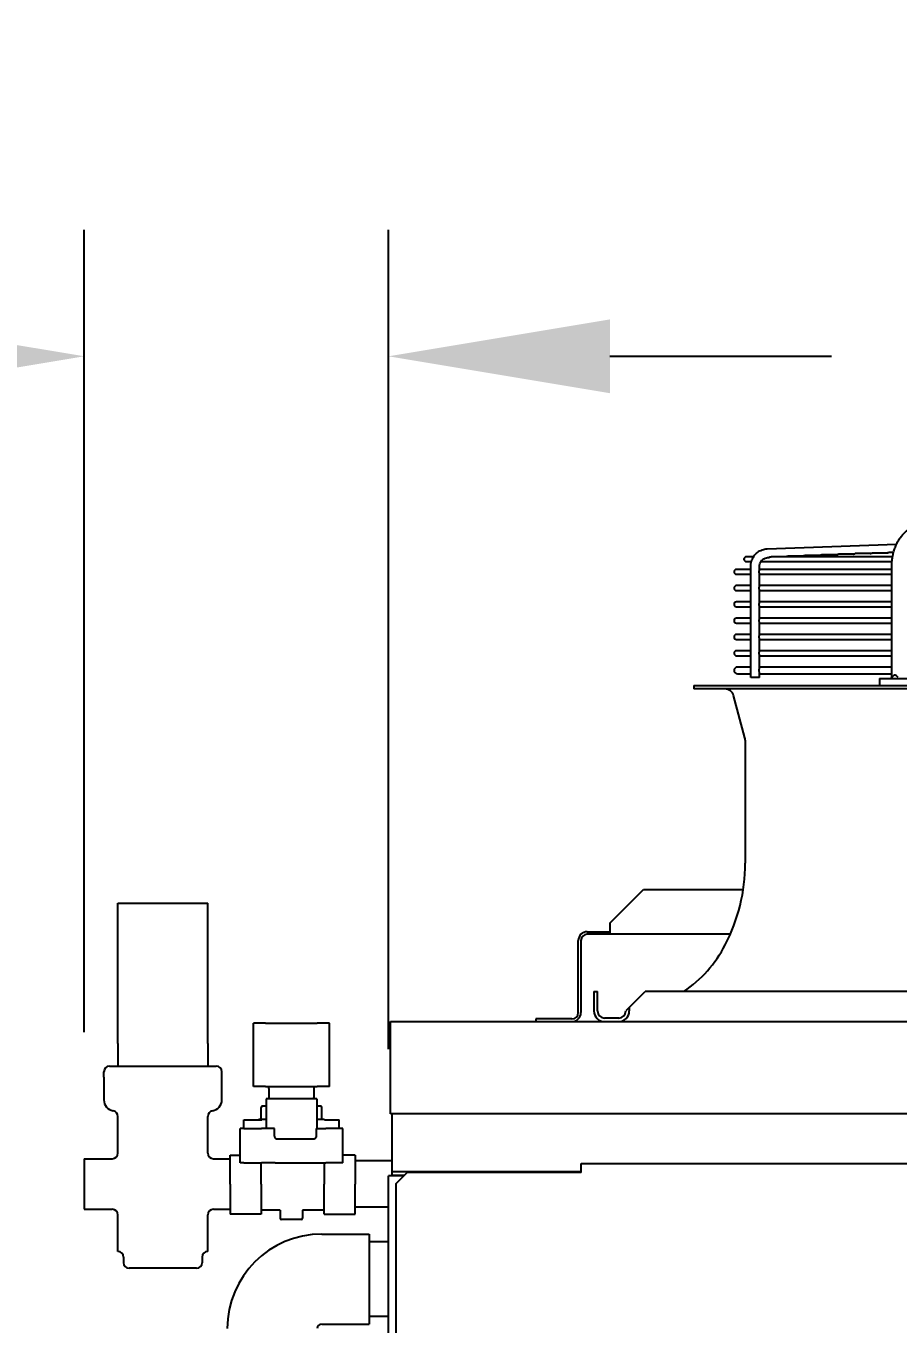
# Model space of a CAD drawing. Header units: millimetres. Extents: x 17046 to 32328, y 18593 to 29476.
# Drawn here: x 17323.84 to 17343.24, y 18969.93 to 18998.81 of the extents above; entities that cross this region are included whole.
import ezdxf

# ---------------------------------------------------------------- set-up
doc = ezdxf.new("R2010")
doc.units = ezdxf.units.MM
doc.header["$LTSCALE"] = 5
for name, color, linetype in [('RECIRCULATION-CONTROL', 3, 'Continuous'), ('UNIT', 6, 'Continuous'), ('WS-NO-CONTROL', 3, 'Continuous')]:
    doc.layers.add(name, color=color, linetype=linetype)
doc.styles.add('SUBMITTAL', font='romans.shx', dxfattribs={"width": 0.75})
doc.dimstyles.new('SUBMITTAL', dxfattribs={"dimtxt": 0.09375, "dimasz": 0.09375, "dimexe": 0.03125, "dimexo": 0.0625, "dimgap": 0.0625, "dimtad": 0, "dimdec": 4, "dimzin": 4, "dimdsep": 46, "dimlunit": 4, "dimtxsty": 'SUBMITTAL', "dimcen": 0.09375, "dimclre": 6, "dimadec": 0, "dimazin": 0, "dimtfac": 1, "dimtdec": 0, "dimtofl": 0, "dimtmove": 0, "dimatfit": 3, "dimfxl": 0, "dimfrac": 2, "dimtolj": 1, "dimtzin": 4, "dimarcsym": 0})

# ---------------------------------------------------------------- blocks, each defined once
blk = doc.blocks.new('*D111')
at = {"layer": 'WS-NO-CONTROL', "color": 6, "lineweight": -2}
for p, q in [((17325.134, 18976.423), (17325.134, 18994.28)), ((17331.904, 18976.046), (17331.904, 18994.28))]:
    blk.add_line(p, q, dxfattribs=at)
at = {"layer": 'WS-NO-CONTROL', "color": 3, "lineweight": -2}
for p, q in [((17320.204, 18991.463), (17315.275, 18991.463)), ((17336.833, 18991.463), (17341.762, 18991.463))]:
    blk.add_line(p, q, dxfattribs=at)
at = {"layer": 'WS-NO-CONTROL', "color": 3}
for points in [[(17320.204, 18992.284), (17320.204, 18990.641), (17325.134, 18991.463)], [(17336.833, 18992.284), (17336.833, 18990.641), (17331.904, 18991.463)]]:
    blk.add_solid(points, dxfattribs=at)
at = {"layer": 'WS-NO-CONTROL', "color": 3, "insert": (17303.303, 18991.463), "char_height": 4.9294, "attachment_point": 5, "style": 'SUBMITTAL'}
blk.add_mtext('\\A1;6 3/4"', dxfattribs=at)

msp = doc.modelspace()

# ---------------------------------------------------------------- linework, layer by layer
at = {"layer": 'RECIRCULATION-CONTROL'}
for p, q in [((17331.9036, 18971.7582), (17331.4736, 18971.7582)), ((17331.9036, 18970.0982), (17331.4736, 18970.0982))]:
    msp.add_line(p, q, dxfattribs=at)
for radius in [2.1, 0.1]:
    msp.add_arc((17330.4173, 18969.8282), radius, 90, 180, dxfattribs=at)
at = {"layer": 'UNIT'}
for p, q in [((17340.3339, 18987.1791), (17343.2091, 18987.283)), ((17340.028, 18987.0037), (17339.8695, 18987.0037)), ((17340.341, 18986.9824), (17340.3632, 18986.9832)), ((17343.1227, 18987.0037), (17340.4196, 18987.0037)), ((17341.1273, 18987.0172), (17340.7938, 18987.0172)), ((17341.5014, 18987.0307), (17341.168, 18987.0307)), ((17341.8756, 18987.0442), (17341.5422, 18987.0442)), ((17342.2498, 18987.0577), (17341.9164, 18987.0577)), ((17342.624, 18987.0712), (17342.2906, 18987.0712)), ((17342.9982, 18987.0847), (17342.6648, 18987.0847)), ((17343.1432, 18987.0982), (17343.039, 18987.0982)), ((17339.9638, 18986.7218), (17339.649, 18986.7218)), ((17339.649, 18986.6115), (17339.9638, 18986.6115)), ((17339.8695, 18986.8935), (17339.9784, 18986.8935)), ((17339.9638, 18984.3163), (17339.9638, 18986.7856)), ((17340.1606, 18986.7058), (17340.1606, 18986.7856)), ((17343.1038, 18986.7218), (17340.1606, 18986.7218)), ((17340.1606, 18986.3436), (17340.1606, 18986.6275)), ((17340.1606, 18986.6115), (17343.1038, 18986.6115)), ((17340.1912, 18986.8935), (17343.1084, 18986.8935)), ((17343.1038, 18984.3163), (17343.1038, 18986.7856)), ((17339.9638, 18986.3596), (17339.649, 18986.3596)), ((17343.1038, 18986.3596), (17340.1606, 18986.3596)), ((17339.649, 18986.2493), (17339.9638, 18986.2493)), ((17340.1606, 18985.9814), (17340.1606, 18986.2653)), ((17340.1606, 18986.2493), (17343.1038, 18986.2493)), ((17339.9638, 18985.9974), (17339.649, 18985.9974)), ((17339.649, 18985.8871), (17339.9638, 18985.8871)), ((17343.1038, 18985.9974), (17340.1606, 18985.9974)), ((17340.1606, 18985.6192), (17340.1606, 18985.9031)), ((17340.1606, 18985.8871), (17343.1038, 18985.8871)), ((17339.9638, 18985.6352), (17339.649, 18985.6352)), ((17339.649, 18985.5249), (17339.9638, 18985.5249)), ((17343.1038, 18985.6352), (17340.1606, 18985.6352)), ((17340.1606, 18985.257), (17340.1606, 18985.5409)), ((17340.1606, 18985.5249), (17343.1038, 18985.5249)), ((17339.9638, 18985.2729), (17339.649, 18985.2729)), ((17343.1038, 18985.2729), (17340.1606, 18985.2729)), ((17340.1606, 18984.8948), (17340.1606, 18985.1787)), ((17339.649, 18985.1627), (17339.9638, 18985.1627)), ((17339.9638, 18984.9107), (17339.649, 18984.9107)), ((17340.1606, 18985.1627), (17343.1038, 18985.1627)), ((17343.1038, 18984.9107), (17340.1606, 18984.9107)), ((17339.649, 18984.8005), (17339.9638, 18984.8005)), ((17340.1606, 18984.5191), (17340.1606, 18984.8165)), ((17340.1606, 18984.8005), (17343.1038, 18984.8005)), ((17339.9638, 18984.5485), (17339.6706, 18984.5485)), ((17339.6706, 18984.395), (17339.9638, 18984.395)), ((17340.1606, 18984.3163), (17339.9638, 18984.3163)), ((17343.1038, 18984.5485), (17340.1606, 18984.5485)), ((17340.1606, 18984.3163), (17340.1606, 18984.4245)), ((17340.1606, 18984.395), (17343.1038, 18984.395)), ((17338.7002, 18984.1391), (17372.4403, 18984.1391)), ((17338.7002, 18984.1391), (17338.7002, 18984.0604)), ((17372.4403, 18984.0604), (17338.7002, 18984.0604)), ((17342.834, 18984.2966), (17345.0611, 18984.2966)), ((17342.834, 18984.2966), (17342.834, 18984.1391)), ((17339.8352, 18982.9726), (17339.5841, 18983.9142)), ((17339.8419, 18982.9219), (17339.8419, 18980.1809)), ((17336.8272, 18978.8508), (17337.5772, 18979.6008)), ((17337.5772, 18979.6008), (17339.7989, 18979.6008)), ((17336.8272, 18978.8508), (17336.8272, 18978.6008)), ((17336.3272, 18978.6588), (17336.8272, 18978.6588)), ((17339.5109, 18978.6008), (17336.3272, 18978.6008)), ((17336.1282, 18976.8578), (17336.1282, 18978.4598)), ((17336.1862, 18978.4598), (17336.1862, 18976.8578)), ((17336.4758, 18977.3281), (17336.5545, 18977.3281)), ((17336.4758, 18977.3281), (17336.4758, 18976.895)), ((17336.5545, 18976.895), (17336.5545, 18977.3281)), ((17337.2632, 18976.9737), (17337.6175, 18977.3281)), ((17373.523, 18977.3281), (17337.6175, 18977.3281)), ((17337.2632, 18976.9737), (17337.1844, 18976.895)), ((17337.2632, 18976.9737), (17337.2632, 18976.895)), ((17331.9452, 18976.6588), (17615.4393, 18976.6588)), ((17331.9452, 18974.6092), (17331.9452, 18976.6588)), ((17331.9452, 18974.6092), (17331.9452, 18976.6588)), ((17335.9872, 18976.7168), (17335.1862, 18976.7168)), ((17335.1862, 18976.7168), (17335.1862, 18976.6588)), ((17337.0269, 18976.7375), (17336.712, 18976.7375)), ((17615.4393, 18974.6092), (17331.9452, 18974.6092)), ((17331.9765, 18974.6092), (17331.9765, 18973.2412)), ((17336.1952, 18973.4997), (17611.1893, 18973.4997)), ((17336.1952, 18973.3007), (17336.1952, 18973.4997)), ((17331.9036, 18892.8745), (17331.9036, 18973.2292)), ((17332.2487, 18973.2292), (17331.9036, 18973.2292)), ((17336.1952, 18973.3122), (17331.9765, 18973.3122)), ((17331.9765, 18973.2412), (17332.2607, 18973.2412)), ((17332.0077, 18973.2292), (17332.0077, 18973.2412)), ((17332.0702, 18973.0507), (17332.3202, 18973.3007)), ((17332.0702, 18973.0507), (17332.0702, 18964.6004)), ((17336.1952, 18973.3007), (17332.3202, 18973.3007)), ((17335.9765, 18973.3122), (17335.9765, 18973.3007))]:
    msp.add_line(p, q, dxfattribs=at)
for centre, radius, start, end in [((17339.8695, 18986.9486), 0.0551, 90, 270), ((17339.649, 18986.6666), 0.0551, 90, 270), ((17339.649, 18986.3044), 0.0551, 90, 270), ((17339.649, 18985.9422), 0.0551, 90, 270), ((17339.649, 18985.58), 0.0551, 90, 270), ((17339.649, 18985.2178), 0.0551, 90, 270), ((17339.649, 18984.8556), 0.0551, 90, 270), ((17339.6706, 18984.4718), 0.0768, 90, 270), ((17339.3939, 18983.8635), 0.1969, 14.93142, 90), ((17339.645, 18982.9219), 0.1969, 0, 14.93142), ((17335.9049, 18980.1809), 3.937, 332.49816, 0), ((17336.3272, 18978.4598), 0.199, 90, 180), ((17336.3272, 18978.4598), 0.141, 90, 180), ((17336.8827, 18979.6719), 2.8346, 304.22448, 332.49816), ((17335.9872, 18976.8578), 0.141, 270, 0), ((17335.9872, 18976.8578), 0.199, 270, 0), ((17336.712, 18976.895), 0.2362, 180, 270), ((17336.712, 18976.895), 0.1575, 180, 270), ((17337.0269, 18976.895), 0.1575, 270, 0), ((17337.0269, 18976.895), 0.2362, 270, 0)]:
    msp.add_arc(centre, radius, start, end, dxfattribs=at)
for points, knots in [([(17343.1038, 18986.7856), (17343.1038, 18986.8212), (17343.1053, 18986.8571), (17343.1083, 18986.8925), (17343.1113, 18986.9279), (17343.1157, 18986.9629), (17343.1216, 18986.9976), (17343.1275, 18987.0322), (17343.1349, 18987.0666), (17343.1437, 18987.1001), (17343.1524, 18987.1335), (17343.1625, 18987.166), (17343.174, 18987.1978), (17343.1855, 18987.2295), (17343.1984, 18987.2605), (17343.2124, 18987.2901), (17343.2265, 18987.3198), (17343.2417, 18987.348), (17343.2581, 18987.3751), (17343.2745, 18987.4022), (17343.2922, 18987.428), (17343.3108, 18987.4522), (17343.3293, 18987.4763), (17343.3488, 18987.4988), (17343.3692, 18987.5196), (17343.3897, 18987.5405), (17343.4111, 18987.5598), (17343.4332, 18987.5771), (17343.4552, 18987.5944), (17343.4778, 18987.6098), (17343.5012, 18987.6234), (17343.5245, 18987.6369), (17343.5486, 18987.6485), (17343.5728, 18987.6581), (17343.5971, 18987.6676), (17343.6217, 18987.6751), (17343.6466, 18987.6805), (17343.6715, 18987.686), (17343.6969, 18987.6894), (17343.722, 18987.6906)], [0, 0, 0, 0, 0.076921, 0.076921, 0.076921, 0.1538421, 0.1538421, 0.1538421, 0.2307631, 0.2307631, 0.2307631, 0.3076842, 0.3076842, 0.3076842, 0.3846052, 0.3846052, 0.3846052, 0.4615263, 0.4615263, 0.4615263, 0.5384473, 0.5384473, 0.5384473, 0.6153684, 0.6153684, 0.6153684, 0.6922894, 0.6922894, 0.6922894, 0.7692105, 0.7692105, 0.7692105, 0.8461315, 0.8461315, 0.8461315, 0.9230526, 0.9230526, 0.9230526, 1, 1, 1, 1]), ([(17339.9638, 18986.7856), (17339.9638, 18986.8256), (17339.9697, 18986.8656), (17339.9931, 18986.9419), (17340.0106, 18986.9783), (17340.0554, 18987.0442), (17340.0829, 18987.0737), (17340.1454, 18987.1228), (17340.1805, 18987.1424), (17340.2549, 18987.1699), (17340.2943, 18987.1777), (17340.3339, 18987.1791)], [1.5707963, 1.5707963, 1.5707963, 1.5707963, 1.8779743, 1.8779743, 2.1851522, 2.1851522, 2.4923302, 2.4923302, 2.7995081, 2.7995081, 3.1066861, 3.1066861, 3.1066861, 3.1066861]), ([(17340.1606, 18986.7856), (17340.1606, 18986.8061), (17340.1637, 18986.8266), (17340.1756, 18986.8655), (17340.1844, 18986.8839), (17340.2069, 18986.9169), (17340.2205, 18986.9314), (17340.251, 18986.9554), (17340.268, 18986.9649), (17340.3036, 18986.978), (17340.3222, 18986.9817), (17340.341, 18986.9824)], [1.5707963, 1.5707963, 1.5707963, 1.5707963, 1.8779743, 1.8779743, 2.1851522, 2.1851522, 2.4923302, 2.4923302, 2.7995081, 2.7995081, 3.1066861, 3.1066861, 3.1066861, 3.1066861]), ([(17340.3632, 18986.9832), (17340.3634, 18986.9832), (17340.3636, 18986.9832), (17340.3637, 18986.9832), (17340.364, 18986.9832), (17340.3643, 18986.9833), (17340.3645, 18986.9833), (17340.3651, 18986.9834), (17340.3657, 18986.9836), (17340.3663, 18986.9838), (17340.367, 18986.984), (17340.3677, 18986.9843), (17340.3684, 18986.9846), (17340.3691, 18986.9849), (17340.3698, 18986.9852), (17340.3706, 18986.9856), (17340.3713, 18986.986), (17340.3721, 18986.9864), (17340.3729, 18986.9868), (17340.3737, 18986.9873), (17340.3746, 18986.9877), (17340.3754, 18986.9882), (17340.3763, 18986.9887), (17340.3771, 18986.9892), (17340.378, 18986.9897), (17340.3789, 18986.9902), (17340.3798, 18986.9907), (17340.3807, 18986.9913), (17340.3817, 18986.9918), (17340.3826, 18986.9923), (17340.3835, 18986.9928), (17340.3845, 18986.9933), (17340.3854, 18986.9938), (17340.3864, 18986.9943), (17340.3873, 18986.9948), (17340.3883, 18986.9953), (17340.3893, 18986.9958), (17340.3903, 18986.9963), (17340.3912, 18986.9967), (17340.3922, 18986.9972), (17340.3932, 18986.9976), (17340.3942, 18986.9981), (17340.3952, 18986.9985), (17340.3962, 18986.9989), (17340.3972, 18986.9993), (17340.3982, 18986.9996), (17340.3992, 18987), (17340.4002, 18987.0003), (17340.4012, 18987.0007), (17340.4023, 18987.001), (17340.4033, 18987.0013), (17340.4043, 18987.0016), (17340.4053, 18987.0018), (17340.4063, 18987.0021), (17340.4073, 18987.0023), (17340.4083, 18987.0025), (17340.4093, 18987.0027), (17340.4103, 18987.0029), (17340.4113, 18987.0031), (17340.4123, 18987.0032), (17340.4133, 18987.0033), (17340.4143, 18987.0034), (17340.4153, 18987.0035), (17340.4163, 18987.0036), (17340.4173, 18987.0037), (17340.4183, 18987.0037), (17340.4192, 18987.0037), (17340.4193, 18987.0037), (17340.4195, 18987.0037), (17340.4196, 18987.0037)], [0.00401292, 0.00401292, 0.00401292, 0.00401292, 0.01219512, 0.01219512, 0.01219512, 0.02439024, 0.02439024, 0.02439024, 0.04878049, 0.04878049, 0.04878049, 0.07317073, 0.07317073, 0.07317073, 0.09756098, 0.09756098, 0.09756098, 0.12195122, 0.12195122, 0.12195122, 0.14634146, 0.14634146, 0.14634146, 0.17073171, 0.17073171, 0.17073171, 0.19512195, 0.19512195, 0.19512195, 0.2195122, 0.2195122, 0.2195122, 0.24390244, 0.24390244, 0.24390244, 0.26829268, 0.26829268, 0.26829268, 0.29268293, 0.29268293, 0.29268293, 0.31707317, 0.31707317, 0.31707317, 0.34146341, 0.34146341, 0.34146341, 0.36585366, 0.36585366, 0.36585366, 0.3902439, 0.3902439, 0.3902439, 0.41463415, 0.41463415, 0.41463415, 0.43902439, 0.43902439, 0.43902439, 0.46341463, 0.46341463, 0.46341463, 0.48780488, 0.48780488, 0.48780488, 0.51219512, 0.51219512, 0.51219512, 0.51549915, 0.51549915, 0.51549915, 0.51549915]), ([(17340.7531, 18987.0037), (17340.7537, 18987.0041), (17340.7543, 18987.0044), (17340.755, 18987.0048), (17340.7559, 18987.0053), (17340.7568, 18987.0058), (17340.7577, 18987.0063), (17340.7587, 18987.0068), (17340.7596, 18987.0073), (17340.7606, 18987.0078), (17340.7616, 18987.0083), (17340.7625, 18987.0088), (17340.7635, 18987.0093), (17340.7645, 18987.0098), (17340.7655, 18987.0102), (17340.7664, 18987.0107), (17340.7674, 18987.0111), (17340.7684, 18987.0116), (17340.7694, 18987.012), (17340.7704, 18987.0124), (17340.7714, 18987.0128), (17340.7724, 18987.0131), (17340.7734, 18987.0135), (17340.7744, 18987.0138), (17340.7754, 18987.0142), (17340.7765, 18987.0145), (17340.7775, 18987.0148), (17340.7785, 18987.0151), (17340.7795, 18987.0153), (17340.7805, 18987.0156), (17340.7815, 18987.0158), (17340.7825, 18987.016), (17340.7835, 18987.0162), (17340.7845, 18987.0164), (17340.7855, 18987.0166), (17340.7865, 18987.0167), (17340.7875, 18987.0168), (17340.7885, 18987.0169), (17340.7895, 18987.017), (17340.7905, 18987.0171), (17340.7915, 18987.0172), (17340.7924, 18987.0172), (17340.7934, 18987.0172), (17340.7935, 18987.0172), (17340.7937, 18987.0172), (17340.7938, 18987.0172)], [0.1782737, 0.1782737, 0.1782737, 0.1782737, 0.19512195, 0.19512195, 0.19512195, 0.2195122, 0.2195122, 0.2195122, 0.24390244, 0.24390244, 0.24390244, 0.26829268, 0.26829268, 0.26829268, 0.29268293, 0.29268293, 0.29268293, 0.31707317, 0.31707317, 0.31707317, 0.34146341, 0.34146341, 0.34146341, 0.36585366, 0.36585366, 0.36585366, 0.3902439, 0.3902439, 0.3902439, 0.41463415, 0.41463415, 0.41463415, 0.43902439, 0.43902439, 0.43902439, 0.46341463, 0.46341463, 0.46341463, 0.48780488, 0.48780488, 0.48780488, 0.51219512, 0.51219512, 0.51219512, 0.5155129, 0.5155129, 0.5155129, 0.5155129]), ([(17341.1273, 18987.0172), (17341.1279, 18987.0176), (17341.1285, 18987.0179), (17341.1292, 18987.0183), (17341.1301, 18987.0188), (17341.131, 18987.0193), (17341.132, 18987.0198), (17341.1329, 18987.0204), (17341.1338, 18987.0209), (17341.1348, 18987.0214), (17341.1358, 18987.0219), (17341.1367, 18987.0223), (17341.1377, 18987.0228), (17341.1387, 18987.0233), (17341.1397, 18987.0237), (17341.1407, 18987.0242), (17341.1416, 18987.0246), (17341.1426, 18987.0251), (17341.1436, 18987.0255), (17341.1446, 18987.0259), (17341.1456, 18987.0263), (17341.1466, 18987.0266), (17341.1476, 18987.027), (17341.1486, 18987.0273), (17341.1497, 18987.0277), (17341.1507, 18987.028), (17341.1517, 18987.0283), (17341.1527, 18987.0286), (17341.1537, 18987.0288), (17341.1547, 18987.0291), (17341.1557, 18987.0293), (17341.1567, 18987.0295), (17341.1577, 18987.0297), (17341.1587, 18987.0299), (17341.1597, 18987.0301), (17341.1607, 18987.0302), (17341.1617, 18987.0303), (17341.1627, 18987.0304), (17341.1637, 18987.0305), (17341.1647, 18987.0306), (17341.1657, 18987.0307), (17341.1666, 18987.0307), (17341.1676, 18987.0307), (17341.1677, 18987.0307), (17341.1679, 18987.0307), (17341.168, 18987.0307)], [0.17792949, 0.17792949, 0.17792949, 0.17792949, 0.19512195, 0.19512195, 0.19512195, 0.2195122, 0.2195122, 0.2195122, 0.24390244, 0.24390244, 0.24390244, 0.26829268, 0.26829268, 0.26829268, 0.29268293, 0.29268293, 0.29268293, 0.31707317, 0.31707317, 0.31707317, 0.34146341, 0.34146341, 0.34146341, 0.36585366, 0.36585366, 0.36585366, 0.3902439, 0.3902439, 0.3902439, 0.41463415, 0.41463415, 0.41463415, 0.43902439, 0.43902439, 0.43902439, 0.46341463, 0.46341463, 0.46341463, 0.48780488, 0.48780488, 0.48780488, 0.51219512, 0.51219512, 0.51219512, 0.51552666, 0.51552666, 0.51552666, 0.51552666]), ([(17341.5014, 18987.0307), (17341.5021, 18987.0311), (17341.5027, 18987.0314), (17341.5034, 18987.0318), (17341.5043, 18987.0323), (17341.5052, 18987.0328), (17341.5062, 18987.0334), (17341.5071, 18987.0339), (17341.5081, 18987.0344), (17341.509, 18987.0349), (17341.51, 18987.0354), (17341.5109, 18987.0359), (17341.5119, 18987.0363), (17341.5129, 18987.0368), (17341.5139, 18987.0373), (17341.5149, 18987.0377), (17341.5158, 18987.0381), (17341.5168, 18987.0386), (17341.5178, 18987.039), (17341.5188, 18987.0394), (17341.5198, 18987.0398), (17341.5208, 18987.0401), (17341.5218, 18987.0405), (17341.5228, 18987.0408), (17341.5239, 18987.0412), (17341.5249, 18987.0415), (17341.5259, 18987.0418), (17341.5269, 18987.0421), (17341.5279, 18987.0423), (17341.5289, 18987.0426), (17341.5299, 18987.0428), (17341.5309, 18987.043), (17341.5319, 18987.0432), (17341.5329, 18987.0434), (17341.5339, 18987.0436), (17341.5349, 18987.0437), (17341.5359, 18987.0438), (17341.5369, 18987.0439), (17341.5379, 18987.044), (17341.5389, 18987.0441), (17341.5399, 18987.0442), (17341.5408, 18987.0442), (17341.5418, 18987.0442), (17341.5419, 18987.0442), (17341.542, 18987.0442), (17341.5422, 18987.0442)], [0.17758438, 0.17758438, 0.17758438, 0.17758438, 0.19512195, 0.19512195, 0.19512195, 0.2195122, 0.2195122, 0.2195122, 0.24390244, 0.24390244, 0.24390244, 0.26829268, 0.26829268, 0.26829268, 0.29268293, 0.29268293, 0.29268293, 0.31707317, 0.31707317, 0.31707317, 0.34146341, 0.34146341, 0.34146341, 0.36585366, 0.36585366, 0.36585366, 0.3902439, 0.3902439, 0.3902439, 0.41463415, 0.41463415, 0.41463415, 0.43902439, 0.43902439, 0.43902439, 0.46341463, 0.46341463, 0.46341463, 0.48780488, 0.48780488, 0.48780488, 0.51219512, 0.51219512, 0.51219512, 0.51554043, 0.51554043, 0.51554043, 0.51554043]), ([(17341.8756, 18987.0442), (17341.8763, 18987.0446), (17341.8769, 18987.0449), (17341.8776, 18987.0453), (17341.8785, 18987.0458), (17341.8795, 18987.0464), (17341.8804, 18987.0469), (17341.8813, 18987.0474), (17341.8823, 18987.0479), (17341.8832, 18987.0484), (17341.8842, 18987.0489), (17341.8852, 18987.0494), (17341.8861, 18987.0498), (17341.8871, 18987.0503), (17341.8881, 18987.0508), (17341.8891, 18987.0512), (17341.8901, 18987.0516), (17341.8911, 18987.0521), (17341.892, 18987.0525), (17341.893, 18987.0529), (17341.894, 18987.0533), (17341.895, 18987.0536), (17341.896, 18987.054), (17341.8971, 18987.0543), (17341.8981, 18987.0547), (17341.8991, 18987.055), (17341.9001, 18987.0553), (17341.9011, 18987.0556), (17341.9021, 18987.0558), (17341.9031, 18987.0561), (17341.9041, 18987.0563), (17341.9051, 18987.0565), (17341.9061, 18987.0567), (17341.9071, 18987.0569), (17341.9081, 18987.0571), (17341.9091, 18987.0572), (17341.9101, 18987.0573), (17341.9111, 18987.0574), (17341.9121, 18987.0575), (17341.9131, 18987.0576), (17341.914, 18987.0576), (17341.915, 18987.0577), (17341.916, 18987.0577), (17341.9161, 18987.0577), (17341.9162, 18987.0577), (17341.9164, 18987.0577)], [0.17723839, 0.17723839, 0.17723839, 0.17723839, 0.19512195, 0.19512195, 0.19512195, 0.2195122, 0.2195122, 0.2195122, 0.24390244, 0.24390244, 0.24390244, 0.26829268, 0.26829268, 0.26829268, 0.29268293, 0.29268293, 0.29268293, 0.31707317, 0.31707317, 0.31707317, 0.34146341, 0.34146341, 0.34146341, 0.36585366, 0.36585366, 0.36585366, 0.3902439, 0.3902439, 0.3902439, 0.41463415, 0.41463415, 0.41463415, 0.43902439, 0.43902439, 0.43902439, 0.46341463, 0.46341463, 0.46341463, 0.48780488, 0.48780488, 0.48780488, 0.51219512, 0.51219512, 0.51219512, 0.5155542, 0.5155542, 0.5155542, 0.5155542]), ([(17342.2498, 18987.0577), (17342.2505, 18987.0581), (17342.2511, 18987.0585), (17342.2518, 18987.0588), (17342.2527, 18987.0594), (17342.2537, 18987.0599), (17342.2546, 18987.0604), (17342.2555, 18987.0609), (17342.2565, 18987.0614), (17342.2574, 18987.0619), (17342.2584, 18987.0624), (17342.2594, 18987.0629), (17342.2603, 18987.0633), (17342.2613, 18987.0638), (17342.2623, 18987.0643), (17342.2633, 18987.0647), (17342.2643, 18987.0652), (17342.2653, 18987.0656), (17342.2663, 18987.066), (17342.2673, 18987.0664), (17342.2683, 18987.0668), (17342.2693, 18987.0671), (17342.2703, 18987.0675), (17342.2713, 18987.0678), (17342.2723, 18987.0682), (17342.2733, 18987.0685), (17342.2743, 18987.0688), (17342.2753, 18987.069), (17342.2763, 18987.0693), (17342.2773, 18987.0696), (17342.2783, 18987.0698), (17342.2793, 18987.07), (17342.2803, 18987.0702), (17342.2813, 18987.0704), (17342.2823, 18987.0706), (17342.2833, 18987.0707), (17342.2843, 18987.0708), (17342.2853, 18987.0709), (17342.2863, 18987.071), (17342.2873, 18987.0711), (17342.2882, 18987.0711), (17342.2892, 18987.0712), (17342.2902, 18987.0712), (17342.2903, 18987.0712), (17342.2904, 18987.0712), (17342.2906, 18987.0712)], [0.17689154, 0.17689154, 0.17689154, 0.17689154, 0.19512195, 0.19512195, 0.19512195, 0.2195122, 0.2195122, 0.2195122, 0.24390244, 0.24390244, 0.24390244, 0.26829268, 0.26829268, 0.26829268, 0.29268293, 0.29268293, 0.29268293, 0.31707317, 0.31707317, 0.31707317, 0.34146341, 0.34146341, 0.34146341, 0.36585366, 0.36585366, 0.36585366, 0.3902439, 0.3902439, 0.3902439, 0.41463415, 0.41463415, 0.41463415, 0.43902439, 0.43902439, 0.43902439, 0.46341463, 0.46341463, 0.46341463, 0.48780488, 0.48780488, 0.48780488, 0.51219512, 0.51219512, 0.51219512, 0.51556798, 0.51556798, 0.51556798, 0.51556798]), ([(17342.624, 18987.0712), (17342.6247, 18987.0716), (17342.6253, 18987.072), (17342.626, 18987.0724), (17342.627, 18987.0729), (17342.6279, 18987.0734), (17342.6288, 18987.0739), (17342.6298, 18987.0744), (17342.6307, 18987.0749), (17342.6317, 18987.0754), (17342.6326, 18987.0759), (17342.6336, 18987.0764), (17342.6346, 18987.0768), (17342.6355, 18987.0773), (17342.6365, 18987.0778), (17342.6375, 18987.0782), (17342.6385, 18987.0787), (17342.6395, 18987.0791), (17342.6405, 18987.0795), (17342.6415, 18987.0799), (17342.6425, 18987.0803), (17342.6435, 18987.0806), (17342.6445, 18987.081), (17342.6455, 18987.0813), (17342.6465, 18987.0817), (17342.6475, 18987.082), (17342.6485, 18987.0823), (17342.6495, 18987.0825), (17342.6505, 18987.0828), (17342.6515, 18987.0831), (17342.6525, 18987.0833), (17342.6535, 18987.0835), (17342.6545, 18987.0837), (17342.6555, 18987.0839), (17342.6565, 18987.084), (17342.6575, 18987.0842), (17342.6585, 18987.0843), (17342.6595, 18987.0844), (17342.6605, 18987.0845), (17342.6615, 18987.0846), (17342.6624, 18987.0846), (17342.6634, 18987.0847), (17342.6644, 18987.0847), (17342.6645, 18987.0847), (17342.6646, 18987.0847), (17342.6648, 18987.0847)], [0.17654387, 0.17654387, 0.17654387, 0.17654387, 0.19512195, 0.19512195, 0.19512195, 0.2195122, 0.2195122, 0.2195122, 0.24390244, 0.24390244, 0.24390244, 0.26829268, 0.26829268, 0.26829268, 0.29268293, 0.29268293, 0.29268293, 0.31707317, 0.31707317, 0.31707317, 0.34146341, 0.34146341, 0.34146341, 0.36585366, 0.36585366, 0.36585366, 0.3902439, 0.3902439, 0.3902439, 0.41463415, 0.41463415, 0.41463415, 0.43902439, 0.43902439, 0.43902439, 0.46341463, 0.46341463, 0.46341463, 0.48780488, 0.48780488, 0.48780488, 0.51219512, 0.51219512, 0.51219512, 0.51558176, 0.51558176, 0.51558176, 0.51558176]), ([(17342.9982, 18987.0847), (17342.9988, 18987.0851), (17342.9995, 18987.0855), (17343.0003, 18987.0859), (17343.0012, 18987.0864), (17343.0021, 18987.0869), (17343.003, 18987.0874), (17343.004, 18987.0879), (17343.0049, 18987.0884), (17343.0059, 18987.0889), (17343.0068, 18987.0894), (17343.0078, 18987.0899), (17343.0088, 18987.0904), (17343.0097, 18987.0908), (17343.0107, 18987.0913), (17343.0117, 18987.0917), (17343.0127, 18987.0922), (17343.0137, 18987.0926), (17343.0147, 18987.093), (17343.0157, 18987.0934), (17343.0167, 18987.0938), (17343.0177, 18987.0941), (17343.0187, 18987.0945), (17343.0197, 18987.0948), (17343.0207, 18987.0952), (17343.0217, 18987.0955), (17343.0227, 18987.0958), (17343.0237, 18987.096), (17343.0247, 18987.0963), (17343.0257, 18987.0966), (17343.0267, 18987.0968), (17343.0277, 18987.097), (17343.0287, 18987.0972), (17343.0297, 18987.0974), (17343.0307, 18987.0975), (17343.0317, 18987.0977), (17343.0327, 18987.0978), (17343.0337, 18987.0979), (17343.0347, 18987.098), (17343.0357, 18987.0981), (17343.0366, 18987.0981), (17343.0376, 18987.0982), (17343.0386, 18987.0982), (17343.0387, 18987.0982), (17343.0388, 18987.0982), (17343.039, 18987.0982)], [0.1761954, 0.1761954, 0.1761954, 0.1761954, 0.19512195, 0.19512195, 0.19512195, 0.2195122, 0.2195122, 0.2195122, 0.24390244, 0.24390244, 0.24390244, 0.26829268, 0.26829268, 0.26829268, 0.29268293, 0.29268293, 0.29268293, 0.31707317, 0.31707317, 0.31707317, 0.34146341, 0.34146341, 0.34146341, 0.36585366, 0.36585366, 0.36585366, 0.3902439, 0.3902439, 0.3902439, 0.41463415, 0.41463415, 0.41463415, 0.43902439, 0.43902439, 0.43902439, 0.46341463, 0.46341463, 0.46341463, 0.48780488, 0.48780488, 0.48780488, 0.51219512, 0.51219512, 0.51219512, 0.51559553, 0.51559553, 0.51559553, 0.51559553]), ([(17340.1536, 18986.6666), (17340.1536, 18986.6677), (17340.1536, 18986.6697), (17340.1538, 18986.6726), (17340.154, 18986.6756), (17340.1544, 18986.6785), (17340.1548, 18986.6814), (17340.1553, 18986.6842), (17340.1559, 18986.6869), (17340.1565, 18986.6895), (17340.1571, 18986.6921), (17340.1578, 18986.6945), (17340.1585, 18986.6968), (17340.1591, 18986.6989), (17340.1597, 18986.7009), (17340.1602, 18986.7027), (17340.1605, 18986.7043), (17340.1606, 18986.7053), (17340.1606, 18986.7057), (17340.1606, 18986.7058)], [0, 0, 0, 0, 0.04761905, 0.0952381, 0.14285714, 0.19047619, 0.23809524, 0.28571429, 0.33333333, 0.38095238, 0.42857143, 0.47619048, 0.52380952, 0.57142857, 0.61904762, 0.66666667, 0.71428571, 0.76190476, 0.76755733, 0.76755733, 0.76755733, 0.76755733]), ([(17340.1606, 18986.6275), (17340.1606, 18986.6276), (17340.1606, 18986.628), (17340.1605, 18986.629), (17340.1602, 18986.6306), (17340.1597, 18986.6324), (17340.1591, 18986.6344), (17340.1585, 18986.6365), (17340.1578, 18986.6388), (17340.1571, 18986.6412), (17340.1565, 18986.6438), (17340.1559, 18986.6464), (17340.1553, 18986.6491), (17340.1548, 18986.6519), (17340.1544, 18986.6548), (17340.154, 18986.6577), (17340.1538, 18986.6607), (17340.1536, 18986.6636), (17340.1536, 18986.6656), (17340.1536, 18986.6666)], [0.23243408, 0.23243408, 0.23243408, 0.23243408, 0.23809524, 0.28571429, 0.33333333, 0.38095238, 0.42857143, 0.47619048, 0.52380952, 0.57142857, 0.61904762, 0.66666667, 0.71428571, 0.76190476, 0.80952381, 0.85714286, 0.9047619, 0.95238095, 1, 1, 1, 1]), ([(17340.1536, 18986.3044), (17340.1536, 18986.3054), (17340.1536, 18986.3074), (17340.1538, 18986.3104), (17340.154, 18986.3134), (17340.1544, 18986.3163), (17340.1548, 18986.3192), (17340.1553, 18986.322), (17340.1559, 18986.3247), (17340.1565, 18986.3273), (17340.1571, 18986.3299), (17340.1578, 18986.3323), (17340.1585, 18986.3346), (17340.1591, 18986.3367), (17340.1597, 18986.3387), (17340.1602, 18986.3405), (17340.1605, 18986.3421), (17340.1606, 18986.3431), (17340.1606, 18986.3435), (17340.1606, 18986.3436)], [0, 0, 0, 0, 0.04761905, 0.0952381, 0.14285714, 0.19047619, 0.23809524, 0.28571429, 0.33333333, 0.38095238, 0.42857143, 0.47619048, 0.52380952, 0.57142857, 0.61904762, 0.66666667, 0.71428571, 0.76190476, 0.76755733, 0.76755733, 0.76755733, 0.76755733]), ([(17340.1606, 18986.2653), (17340.1606, 18986.2654), (17340.1606, 18986.2658), (17340.1605, 18986.2668), (17340.1602, 18986.2684), (17340.1597, 18986.2702), (17340.1591, 18986.2722), (17340.1585, 18986.2743), (17340.1578, 18986.2766), (17340.1571, 18986.279), (17340.1565, 18986.2816), (17340.1559, 18986.2842), (17340.1553, 18986.2869), (17340.1548, 18986.2897), (17340.1544, 18986.2926), (17340.154, 18986.2955), (17340.1538, 18986.2985), (17340.1536, 18986.3014), (17340.1536, 18986.3034), (17340.1536, 18986.3044)], [0.23243408, 0.23243408, 0.23243408, 0.23243408, 0.23809524, 0.28571429, 0.33333333, 0.38095238, 0.42857143, 0.47619048, 0.52380952, 0.57142857, 0.61904762, 0.66666667, 0.71428571, 0.76190476, 0.80952381, 0.85714286, 0.9047619, 0.95238095, 1, 1, 1, 1]), ([(17340.1536, 18985.9422), (17340.1536, 18985.9432), (17340.1536, 18985.9452), (17340.1538, 18985.9482), (17340.154, 18985.9512), (17340.1544, 18985.9541), (17340.1548, 18985.957), (17340.1553, 18985.9598), (17340.1559, 18985.9625), (17340.1565, 18985.9651), (17340.1571, 18985.9677), (17340.1578, 18985.9701), (17340.1585, 18985.9724), (17340.1591, 18985.9745), (17340.1597, 18985.9765), (17340.1602, 18985.9783), (17340.1605, 18985.9799), (17340.1606, 18985.9809), (17340.1606, 18985.9813), (17340.1606, 18985.9814)], [0, 0, 0, 0, 0.04761905, 0.0952381, 0.14285714, 0.19047619, 0.23809524, 0.28571429, 0.33333333, 0.38095238, 0.42857143, 0.47619048, 0.52380952, 0.57142857, 0.61904762, 0.66666667, 0.71428571, 0.76190476, 0.76755733, 0.76755733, 0.76755733, 0.76755733]), ([(17340.1606, 18985.9031), (17340.1606, 18985.9031), (17340.1606, 18985.9036), (17340.1605, 18985.9046), (17340.1602, 18985.9062), (17340.1597, 18985.908), (17340.1591, 18985.91), (17340.1585, 18985.9121), (17340.1578, 18985.9144), (17340.1571, 18985.9168), (17340.1565, 18985.9193), (17340.1559, 18985.922), (17340.1553, 18985.9247), (17340.1548, 18985.9275), (17340.1544, 18985.9304), (17340.154, 18985.9333), (17340.1538, 18985.9362), (17340.1536, 18985.9392), (17340.1536, 18985.9412), (17340.1536, 18985.9422)], [0.23243408, 0.23243408, 0.23243408, 0.23243408, 0.23809524, 0.28571429, 0.33333333, 0.38095238, 0.42857143, 0.47619048, 0.52380952, 0.57142857, 0.61904762, 0.66666667, 0.71428571, 0.76190476, 0.80952381, 0.85714286, 0.9047619, 0.95238095, 1, 1, 1, 1]), ([(17340.1536, 18985.58), (17340.1536, 18985.581), (17340.1536, 18985.583), (17340.1538, 18985.586), (17340.154, 18985.589), (17340.1544, 18985.5919), (17340.1548, 18985.5948), (17340.1553, 18985.5976), (17340.1559, 18985.6003), (17340.1565, 18985.6029), (17340.1571, 18985.6055), (17340.1578, 18985.6079), (17340.1585, 18985.6102), (17340.1591, 18985.6123), (17340.1597, 18985.6143), (17340.1602, 18985.6161), (17340.1605, 18985.6177), (17340.1606, 18985.6187), (17340.1606, 18985.6191), (17340.1606, 18985.6192)], [0, 0, 0, 0, 0.04761905, 0.0952381, 0.14285714, 0.19047619, 0.23809524, 0.28571429, 0.33333333, 0.38095238, 0.42857143, 0.47619048, 0.52380952, 0.57142857, 0.61904762, 0.66666667, 0.71428571, 0.76190476, 0.76755733, 0.76755733, 0.76755733, 0.76755733]), ([(17340.1606, 18985.5409), (17340.1606, 18985.5409), (17340.1606, 18985.5414), (17340.1605, 18985.5424), (17340.1602, 18985.544), (17340.1597, 18985.5458), (17340.1591, 18985.5478), (17340.1585, 18985.5499), (17340.1578, 18985.5522), (17340.1571, 18985.5546), (17340.1565, 18985.5571), (17340.1559, 18985.5598), (17340.1553, 18985.5625), (17340.1548, 18985.5653), (17340.1544, 18985.5682), (17340.154, 18985.5711), (17340.1538, 18985.574), (17340.1536, 18985.577), (17340.1536, 18985.579), (17340.1536, 18985.58)], [0.23243408, 0.23243408, 0.23243408, 0.23243408, 0.23809524, 0.28571429, 0.33333333, 0.38095238, 0.42857143, 0.47619048, 0.52380952, 0.57142857, 0.61904762, 0.66666667, 0.71428571, 0.76190476, 0.80952381, 0.85714286, 0.9047619, 0.95238095, 1, 1, 1, 1]), ([(17340.1536, 18985.2178), (17340.1536, 18985.2188), (17340.1536, 18985.2208), (17340.1538, 18985.2238), (17340.154, 18985.2268), (17340.1544, 18985.2297), (17340.1548, 18985.2326), (17340.1553, 18985.2354), (17340.1559, 18985.2381), (17340.1565, 18985.2407), (17340.1571, 18985.2433), (17340.1578, 18985.2457), (17340.1585, 18985.2479), (17340.1591, 18985.2501), (17340.1597, 18985.2521), (17340.1602, 18985.2539), (17340.1605, 18985.2555), (17340.1606, 18985.2565), (17340.1606, 18985.2569), (17340.1606, 18985.257)], [0, 0, 0, 0, 0.04761905, 0.0952381, 0.14285714, 0.19047619, 0.23809524, 0.28571429, 0.33333333, 0.38095238, 0.42857143, 0.47619048, 0.52380952, 0.57142857, 0.61904762, 0.66666667, 0.71428571, 0.76190476, 0.76755733, 0.76755733, 0.76755733, 0.76755733]), ([(17340.1606, 18985.1787), (17340.1606, 18985.1787), (17340.1606, 18985.1792), (17340.1605, 18985.1802), (17340.1602, 18985.1818), (17340.1597, 18985.1836), (17340.1591, 18985.1856), (17340.1585, 18985.1877), (17340.1578, 18985.19), (17340.1571, 18985.1924), (17340.1565, 18985.1949), (17340.1559, 18985.1976), (17340.1553, 18985.2003), (17340.1548, 18985.2031), (17340.1544, 18985.206), (17340.154, 18985.2089), (17340.1538, 18985.2118), (17340.1536, 18985.2148), (17340.1536, 18985.2168), (17340.1536, 18985.2178)], [0.23243408, 0.23243408, 0.23243408, 0.23243408, 0.23809524, 0.28571429, 0.33333333, 0.38095238, 0.42857143, 0.47619048, 0.52380952, 0.57142857, 0.61904762, 0.66666667, 0.71428571, 0.76190476, 0.80952381, 0.85714286, 0.9047619, 0.95238095, 1, 1, 1, 1]), ([(17340.1536, 18984.8556), (17340.1536, 18984.8566), (17340.1536, 18984.8586), (17340.1538, 18984.8616), (17340.154, 18984.8646), (17340.1544, 18984.8675), (17340.1548, 18984.8704), (17340.1553, 18984.8732), (17340.1559, 18984.8759), (17340.1565, 18984.8785), (17340.1571, 18984.881), (17340.1578, 18984.8835), (17340.1585, 18984.8857), (17340.1591, 18984.8879), (17340.1597, 18984.8899), (17340.1602, 18984.8917), (17340.1605, 18984.8933), (17340.1606, 18984.8942), (17340.1606, 18984.8947), (17340.1606, 18984.8948)], [0, 0, 0, 0, 0.04761905, 0.0952381, 0.14285714, 0.19047619, 0.23809524, 0.28571429, 0.33333333, 0.38095238, 0.42857143, 0.47619048, 0.52380952, 0.57142857, 0.61904762, 0.66666667, 0.71428571, 0.76190476, 0.76755733, 0.76755733, 0.76755733, 0.76755733]), ([(17340.1606, 18984.8165), (17340.1606, 18984.8165), (17340.1606, 18984.817), (17340.1605, 18984.818), (17340.1602, 18984.8196), (17340.1597, 18984.8214), (17340.1591, 18984.8234), (17340.1585, 18984.8255), (17340.1578, 18984.8278), (17340.1571, 18984.8302), (17340.1565, 18984.8327), (17340.1559, 18984.8354), (17340.1553, 18984.8381), (17340.1548, 18984.8409), (17340.1544, 18984.8438), (17340.154, 18984.8467), (17340.1538, 18984.8496), (17340.1536, 18984.8526), (17340.1536, 18984.8546), (17340.1536, 18984.8556)], [0.23243408, 0.23243408, 0.23243408, 0.23243408, 0.23809524, 0.28571429, 0.33333333, 0.38095238, 0.42857143, 0.47619048, 0.52380952, 0.57142857, 0.61904762, 0.66666667, 0.71428571, 0.76190476, 0.80952381, 0.85714286, 0.9047619, 0.95238095, 1, 1, 1, 1]), ([(17340.1536, 18984.4718), (17340.1536, 18984.4731), (17340.1536, 18984.4757), (17340.1538, 18984.4795), (17340.1541, 18984.4833), (17340.1545, 18984.4871), (17340.155, 18984.4907), (17340.1556, 18984.4942), (17340.1562, 18984.4976), (17340.1569, 18984.5008), (17340.1576, 18984.5039), (17340.1582, 18984.5068), (17340.1589, 18984.5095), (17340.1595, 18984.5119), (17340.16, 18984.5142), (17340.1604, 18984.5162), (17340.1606, 18984.5178), (17340.1606, 18984.5187), (17340.1606, 18984.5191)], [0, 0, 0, 0, 0.04761905, 0.0952381, 0.14285714, 0.19047619, 0.23809524, 0.28571429, 0.33333333, 0.38095238, 0.42857143, 0.47619048, 0.52380952, 0.57142857, 0.61904762, 0.66666667, 0.71428571, 0.74720176, 0.74720176, 0.74720176, 0.74720176]), ([(17340.1606, 18984.4245), (17340.1606, 18984.4248), (17340.1606, 18984.4257), (17340.1604, 18984.4273), (17340.16, 18984.4293), (17340.1595, 18984.4316), (17340.1589, 18984.4341), (17340.1582, 18984.4368), (17340.1576, 18984.4396), (17340.1569, 18984.4427), (17340.1562, 18984.4459), (17340.1556, 18984.4493), (17340.155, 18984.4528), (17340.1545, 18984.4565), (17340.1541, 18984.4602), (17340.1538, 18984.464), (17340.1536, 18984.4679), (17340.1536, 18984.4705), (17340.1536, 18984.4718)], [0.25278988, 0.25278988, 0.25278988, 0.25278988, 0.28571429, 0.33333333, 0.38095238, 0.42857143, 0.47619048, 0.52380952, 0.57142857, 0.61904762, 0.66666667, 0.71428571, 0.76190476, 0.80952381, 0.85714286, 0.9047619, 0.95238095, 1, 1, 1, 1]), ([(17343.243, 18984.3128), (17343.2285, 18984.3305), (17343.2164, 18984.3443), (17343.2, 18984.3594), (17343.1943, 18984.3638), (17343.1859, 18984.3682), (17343.183, 18984.3694), (17343.1778, 18984.3706), (17343.1756, 18984.3709), (17343.1712, 18984.3709), (17343.169, 18984.3706), (17343.1638, 18984.3694), (17343.1609, 18984.3682), (17343.1526, 18984.3638), (17343.1469, 18984.3594), (17343.138, 18984.3512), (17343.1349, 18984.3482), (17343.1317, 18984.3448)], [-0.85353786, -0.85353786, -0.85353786, -0.85353786, -0.64697279, -0.64697279, -0.53019487, -0.53019487, -0.47055032, -0.47055032, -0.42676959, -0.42676959, -0.38298885, -0.38298885, -0.32334424, -0.32334424, -0.20656606, -0.20656606, -0.14841076, -0.14841076, -0.14841076, -0.14841076])]:
    msp.add_open_spline(points, degree=3, knots=knots, dxfattribs=at)
msp.add_open_spline([(17343.0839, 18984.2966), (17343.1001, 18984.3124), (17343.116, 18984.3285), (17343.1317, 18984.3448)], degree=3, dxfattribs=at)
at = {"layer": 'WS-NO-CONTROL'}
for p, q in [((17325.8836, 18976.1688), (17325.8836, 18979.2938)), ((17325.8836, 18979.2938), (17327.8836, 18979.2938)), ((17327.8836, 18976.1688), (17327.8836, 18979.2938)), ((17328.8979, 18975.2158), (17328.8979, 18976.6198)), ((17329.1701, 18976.6198), (17328.8979, 18976.6198)), ((17329.1701, 18976.6198), (17330.3171, 18976.6198)), ((17330.5879, 18976.6198), (17330.3171, 18976.6198)), ((17330.5879, 18975.2158), (17330.5879, 18976.6198)), ((17325.8836, 18976.1688), (17325.8836, 18975.6688)), ((17327.8836, 18976.1688), (17327.8836, 18975.6688)), ((17325.6961, 18975.6688), (17328.0711, 18975.6688)), ((17325.5711, 18975.4188), (17325.5711, 18975.5438)), ((17325.5711, 18975.4188), (17325.5711, 18974.9188)), ((17328.1961, 18975.4188), (17328.1961, 18975.5438)), ((17328.1961, 18974.9188), (17328.1961, 18975.4188)), ((17329.1701, 18975.2158), (17328.8979, 18975.2158)), ((17329.1701, 18975.2158), (17330.3171, 18975.2158)), ((17329.2436, 18975.1711), (17329.2436, 18974.9671)), ((17330.2436, 18975.1711), (17330.2436, 18974.9671)), ((17330.5879, 18975.2158), (17330.3171, 18975.2158)), ((17329.1811, 18974.7788), (17329.0986, 18974.7788)), ((17329.1811, 18974.9398), (17329.1811, 18974.2758)), ((17330.3061, 18974.9398), (17329.1811, 18974.9398)), ((17329.2436, 18974.9671), (17329.2436, 18974.9398)), ((17330.2436, 18974.9398), (17330.2436, 18974.9671)), ((17330.3061, 18974.9398), (17330.3061, 18974.2758)), ((17330.3886, 18974.7788), (17330.3061, 18974.7788)), ((17325.8836, 18973.7313), (17325.8836, 18974.549)), ((17327.8836, 18973.7313), (17327.8836, 18974.549)), ((17328.682, 18974.2758), (17328.682, 18974.4758)), ((17328.682, 18974.4758), (17328.882, 18974.4758)), ((17328.882, 18974.4758), (17329.082, 18974.4758)), ((17329.1811, 18974.4788), (17329.0236, 18974.4788)), ((17329.0686, 18974.4788), (17329.0686, 18974.7488)), ((17330.4636, 18974.4788), (17330.3061, 18974.4788)), ((17330.4186, 18974.4788), (17330.4186, 18974.7488)), ((17330.4767, 18974.4758), (17330.6052, 18974.4758)), ((17330.6052, 18974.4758), (17330.8052, 18974.4758)), ((17330.8052, 18974.2758), (17330.8052, 18974.4758)), ((17328.602, 18973.8298), (17328.602, 18974.2758)), ((17328.684, 18974.2758), (17328.602, 18974.2758)), ((17328.684, 18974.2758), (17329.0811, 18974.2758)), ((17329.3663, 18974.2758), (17329.0811, 18974.2758)), ((17329.3663, 18974.1098), (17329.3663, 18974.2758)), ((17330.3023, 18974.1098), (17330.3023, 18974.2758)), ((17330.3023, 18974.2758), (17330.5104, 18974.2758)), ((17330.8852, 18974.2758), (17330.5104, 18974.2758)), ((17330.8852, 18973.8298), (17330.8852, 18974.2758)), ((17329.4225, 18974.0498), (17330.2426, 18974.0498)), ((17328.3836, 18973.0438), (17328.3836, 18973.6838)), ((17328.3836, 18973.6838), (17328.602, 18973.6838)), ((17328.602, 18973.5118), (17328.602, 18973.8258)), ((17330.8752, 18973.8298), (17330.8752, 18973.8258)), ((17330.8852, 18973.5118), (17330.8852, 18973.8258)), ((17331.1636, 18973.6838), (17330.8852, 18973.6838)), ((17331.1636, 18973.6838), (17331.1636, 18973.0438)), ((17325.1336, 18973.6063), (17325.7586, 18973.6063)), ((17325.1336, 18973.6063), (17325.1336, 18972.4813)), ((17328.0086, 18973.6063), (17328.3836, 18973.6063)), ((17328.684, 18973.5118), (17328.602, 18973.5118)), ((17328.684, 18973.5118), (17329.0811, 18973.5118)), ((17329.0736, 18973.0438), (17329.0736, 18973.5118)), ((17329.3821, 18973.5118), (17329.0811, 18973.5118)), ((17329.3821, 18973.5118), (17329.9029, 18973.5118)), ((17329.9029, 18973.5118), (17329.9844, 18973.5118)), ((17329.9844, 18973.5118), (17330.0424, 18973.5118)), ((17330.0424, 18973.5118), (17330.1752, 18973.5118)), ((17330.1752, 18973.5118), (17330.5104, 18973.5118)), ((17330.4736, 18973.5118), (17330.4736, 18973.0438)), ((17330.8852, 18973.5118), (17330.5104, 18973.5118)), ((17331.9765, 18973.5588), (17331.1636, 18973.5588)), ((17328.3836, 18973.0438), (17328.3836, 18972.3738)), ((17329.0736, 18973.0438), (17329.0736, 18972.3738)), ((17330.4736, 18972.3738), (17330.4736, 18973.0438)), ((17331.1636, 18972.3738), (17331.1636, 18973.0438)), ((17325.1336, 18972.4813), (17325.7586, 18972.4813)), ((17328.0086, 18972.4813), (17328.3836, 18972.4813)), ((17329.4936, 18972.4658), (17329.0736, 18972.4658)), ((17329.4936, 18972.4658), (17329.4936, 18972.2858)), ((17329.9936, 18972.4658), (17329.9936, 18972.2858)), ((17330.4736, 18972.4658), (17329.9936, 18972.4658)), ((17331.9036, 18972.5288), (17331.1636, 18972.5288)), ((17325.8836, 18971.5438), (17325.8836, 18972.3563)), ((17327.8836, 18971.5438), (17327.8836, 18972.3563)), ((17329.0736, 18972.3738), (17328.3836, 18972.3738)), ((17329.9636, 18972.2558), (17329.5236, 18972.2558)), ((17330.4736, 18972.3738), (17331.1636, 18972.3738)), ((17326.0086, 18971.4188), (17326.0086, 18971.2938)), ((17327.7586, 18971.4188), (17327.7586, 18971.2938)), ((17327.6336, 18971.1688), (17326.1336, 18971.1688))]:
    msp.add_line(p, q, dxfattribs=at)
for centre, radius, start, end in [((17325.6961, 18975.5438), 0.125, 90, 180), ((17328.0711, 18975.5438), 0.125, 0, 90), ((17325.8211, 18974.9188), 0.25, 180, 260.40593), ((17327.9461, 18974.9188), 0.25, 279.59407, 0), ((17329.0986, 18974.7488), 0.03, 90, 180), ((17330.3886, 18974.7488), 0.03, 0, 90), ((17325.7586, 18974.549), 0.125, 0, 80.40593), ((17328.0086, 18974.549), 0.125, 99.59407, 180), ((17329.0236, 18974.4488), 0.03, 90, 115.84193), ((17330.4636, 18974.4488), 0.03, 64.15807, 90), ((17325.7586, 18973.7313), 0.125, 270, 0), ((17328.0086, 18973.7313), 0.125, 180, 270), ((17325.7586, 18972.3563), 0.125, 0, 90), ((17328.0086, 18972.3563), 0.125, 90, 180), ((17329.5236, 18972.2858), 0.03, 180, 270), ((17329.9636, 18972.2858), 0.03, 270, 0), ((17325.8836, 18971.4188), 0.125, 0, 90), ((17327.8836, 18971.4188), 0.125, 90, 180), ((17326.1336, 18971.2938), 0.125, 180, 270), ((17327.6336, 18971.2938), 0.125, 270, 0)]:
    msp.add_arc(centre, radius, start, end, dxfattribs=at)
for points, weights in [([(17329.2436, 18975.1711), (17329.2436, 18975.2158), (17329.2436, 18975.2158)], [1.43522689987, 1.54624208668, 1.54624208693]), ([(17330.2436, 18975.2158), (17330.2436, 18975.2158), (17330.2436, 18975.1711)], [1.54623954297, 1.54623954276, 1.43522453856])]:
    msp.add_rational_spline(points, weights, degree=2, dxfattribs=at)
for points, knots in [([(17329.3663, 18974.1098), (17329.3663, 18974.105), (17329.3668, 18974.1003), (17329.369, 18974.0911), (17329.3706, 18974.0867), (17329.3752, 18974.0772), (17329.3784, 18974.0725), (17329.3821, 18974.0683)], [-0.97350881, -0.97350881, -0.97350881, -0.97350881, -0.9374083, -0.9374083, -0.90104212, -0.90104212, -0.85549365, -0.85549365, -0.85549365, -0.85549365]), ([(17329.3821, 18974.0683), (17329.3822, 18974.0681), (17329.3824, 18974.068), (17329.3874, 18974.0625), (17329.3942, 18974.0575), (17329.4071, 18974.0516), (17329.4154, 18974.0498), (17329.4225, 18974.0498)], [0.11079601, 0.11079601, 0.11079601, 0.11079601, 0.11230331, 0.11230331, 0.17150388, 0.17150388, 0.23314517, 0.23314517, 0.23314517, 0.23314517]), ([(17330.2426, 18974.0498), (17330.2495, 18974.0498), (17330.2564, 18974.051), (17330.2703, 18974.056), (17330.277, 18974.06), (17330.2885, 18974.0705), (17330.2932, 18974.0768), (17330.2984, 18974.0879), (17330.2999, 18974.0921), (17330.3018, 18974.1009), (17330.3023, 18974.1053), (17330.3023, 18974.1098)], [0.72125733, 0.72125733, 0.72125733, 0.72125733, 0.7743069, 0.7743069, 0.8337518, 0.8337518, 0.89324545, 0.89324545, 0.92728511, 0.92728511, 0.9613246, 0.9613246, 0.9613246, 0.9613246])]:
    msp.add_open_spline(points, degree=3, knots=knots, dxfattribs=at)

# ---------------------------------------------------------------- dimensions: what is measured, and where the dimension line sits
at = {"layer": 'WS-NO-CONTROL', "color": 3}
dim = msp.add_linear_dim(base=(17325.1336, 18991.4627), p1=(17331.9036, 18973.2292), p2=(17325.1336, 18973.6063), dimstyle='SUBMITTAL', override={"dimscale": 70.42, "dimtxt": 0.07, "dimasz": 0.07, "dimexe": 0.04, "dimexo": 0.04, "dimgap": 0.03125, "dimdec": 3, "dimzin": 3, "dimclrd": 3, "dimclrt": 3, "dimtdec": 3, "dimtix": 1}, dxfattribs=at)
dim.commit()
dim.dimension.update_dxf_attribs({"geometry": '*D111', "text_midpoint": (17303.3034, 18991.4627), "dimtype": 160})

# ---------------------------------------------------------------- next in the draw order: wipeouts: each hides what was drawn before it
msp.add_wipeout([(17330.4173, 18969.9282), (17330.4173, 18971.9282), (17331.4736, 18971.9282), (17331.4736, 18969.9282)]).dxf.layer = 'RECIRCULATION-CONTROL'

# ---------------------------------------------------------------- next in the draw order: linework, layer by layer
at = {"layer": 'RECIRCULATION-CONTROL'}
for p, q in [((17330.4173, 18971.9282), (17331.4736, 18971.9282)), ((17331.4736, 18971.9282), (17331.4736, 18969.9282)), ((17330.4173, 18969.9282), (17331.4736, 18969.9282))]:
    msp.add_line(p, q, dxfattribs=at)

doc.saveas('drawing.dxf')
